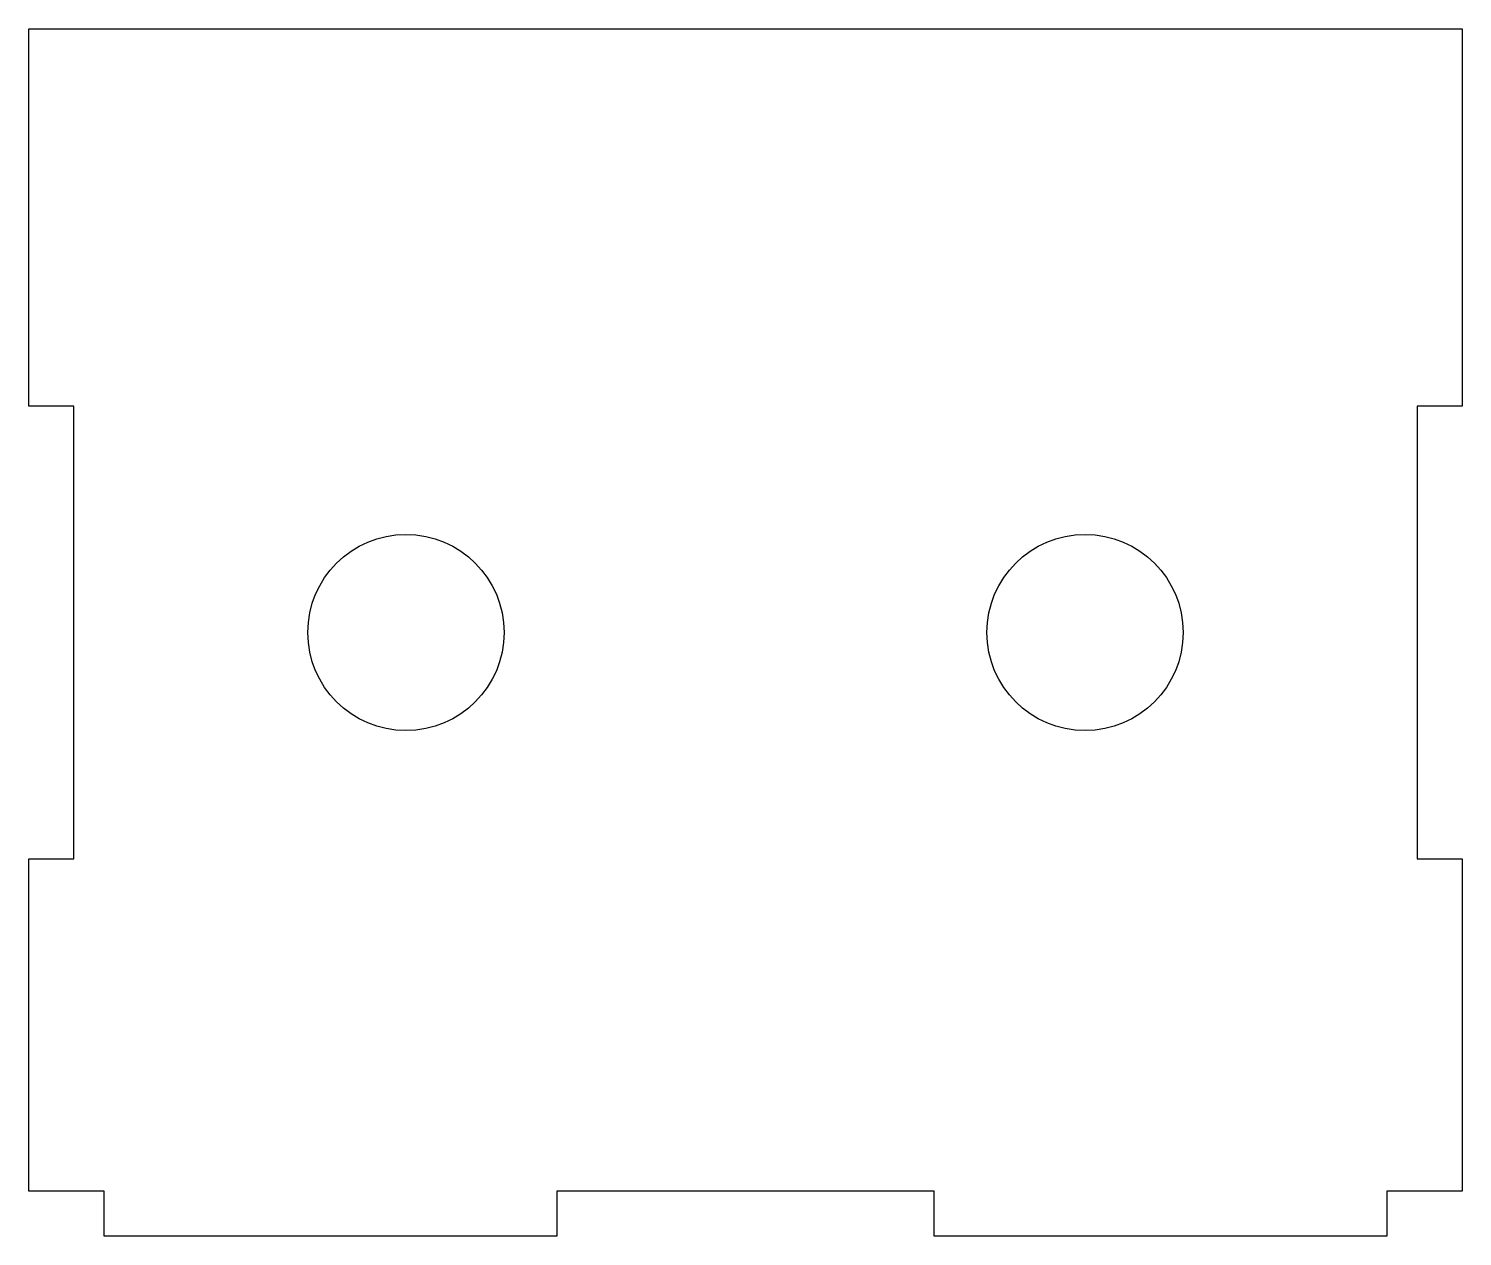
# Model space of a CAD drawing. Header units: millimetres. Extents: x 5 to 100, y 0 to 80.
import ezdxf

# ---------------------------------------------------------------- set-up
doc = ezdxf.new("R2010")
doc.units = ezdxf.units.MM
doc.layers.get('0').update_dxf_attribs({"linetype": 'CONTINUOUS'})

msp = doc.modelspace()

# ---------------------------------------------------------------- linework, layer by layer
msp.add_lwpolyline([(100, 3), (95, 3), (95, 0), (65, 0), (65, 3), (40, 3), (40, 0), (10, 0), (10, 3), (5, 3), (5, 25), (8, 25), (8, 55), (5, 55), (5, 80), (100, 80), (100, 55), (97, 55), (97, 25), (100, 25)], close=True)
for centre in [(30, 40), (75, 40)]:
    msp.add_circle(centre, 6.5)

doc.saveas('drawing.dxf')
